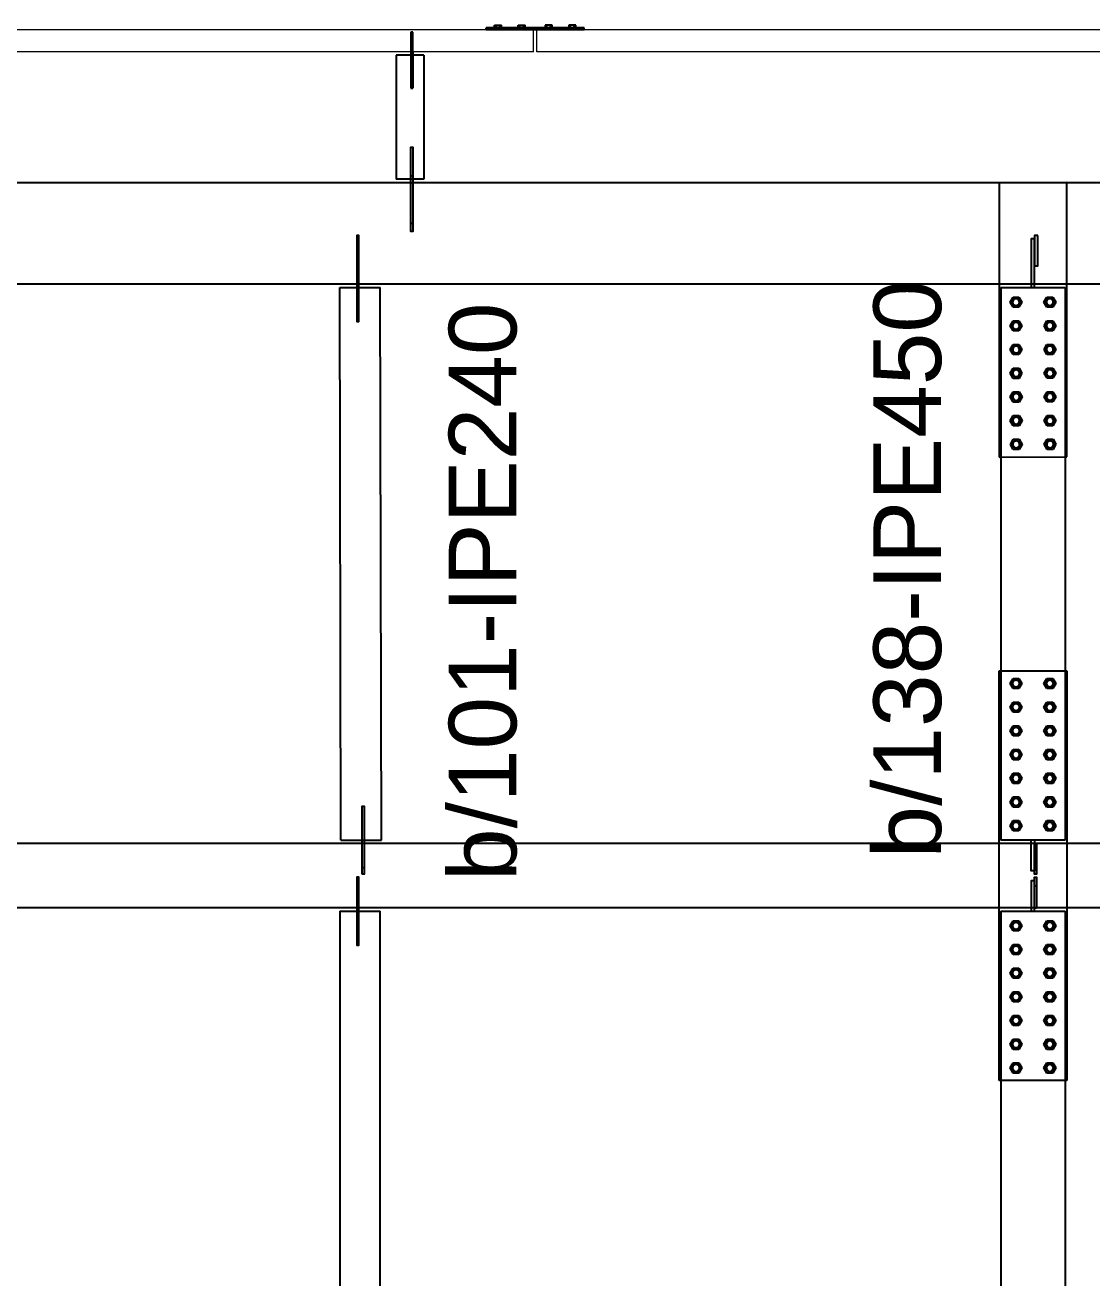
# Model space of a CAD drawing. Extents: x 7536 to 102814, y -9868 to 35131.
# Drawn here: x 82326 to 85477, y 26768 to 30468 of the extents above; entities that cross this region are included whole.
import ezdxf
from ezdxf.enums import TextEntityAlignment as Align

# ---------------------------------------------------------------- set-up
doc = ezdxf.new("R2010")
doc.units = 0
doc.header["$LTSCALE"] = 0.4
doc.layers.get('0').update_dxf_attribs({"color": 255})
doc.layers.add('0-1', color=7, linetype='Continuous', lineweight=5)
doc.layers.add('E_TEXTO', color=3, linetype='Continuous', lineweight=9)
doc.layers.add('P-PLATINA', color=6, linetype='Continuous')
doc.layers.add('VIGAS', color=8, linetype='Continuous')
doc.styles.add('VERDANA', font='arial.ttf')

msp = doc.modelspace()

# ---------------------------------------------------------------- linework, layer by layer
at = {"color": 1, "linetype": 'Continuous'}
for centre, radius, start, end in [((85252.6, 29649.7), 11.5, 108.1023, 288.1023), ((85252.6, 29649.7), 10, 0.1023, 180.1023), ((85252.6, 29649.7), 10, 180.1023, 0.1023), ((85252.6, 29649.7), 11.5, 288.1023, 108.1023), ((85352.6, 29649.9), 11.5, 108.1023, 288.1023), ((85352.6, 29649.9), 10, 0.1023, 180.1023), ((85352.6, 29649.9), 10, 180.1023, 0.1023), ((85352.6, 29649.9), 11.5, 288.1023, 108.1023), ((85252.7, 29579.7), 11.5, 108.1023, 288.1023), ((85252.7, 29579.7), 10, 0.1023, 180.1023), ((85252.7, 29579.7), 10, 180.1023, 0.1023), ((85252.7, 29579.7), 11.5, 288.1023, 108.1023), ((85352.7, 29579.9), 11.5, 108.1023, 288.1023), ((85352.7, 29579.9), 10, 0.1023, 180.1023), ((85352.7, 29579.9), 10, 180.1023, 0.1023), ((85352.7, 29579.9), 11.5, 288.1023, 108.1023), ((85252.8, 29509.7), 11.5, 108.1023, 288.1023), ((85252.8, 29509.7), 10, 0.1023, 180.1023), ((85252.8, 29509.7), 10, 180.1023, 0.1023), ((85252.8, 29509.7), 11.5, 288.1023, 108.1023), ((85352.8, 29509.9), 11.5, 108.1023, 288.1023), ((85352.8, 29509.9), 10, 0.1023, 180.1023), ((85352.8, 29509.9), 10, 180.1023, 0.1023), ((85352.8, 29509.9), 11.5, 288.1023, 108.1023), ((85253, 29439.7), 11.5, 108.1023, 288.1023), ((85253, 29439.7), 10, 0.1023, 180.1023), ((85253, 29439.7), 10, 180.1023, 0.1023), ((85253, 29439.7), 11.5, 288.1023, 108.1023), ((85353, 29439.9), 11.5, 108.1023, 288.1023), ((85353, 29439.9), 10, 0.1023, 180.1023), ((85353, 29439.9), 10, 180.1023, 0.1023), ((85353, 29439.9), 11.5, 288.1023, 108.1023), ((85253.1, 29369.7), 11.5, 288.1023, 108.1023), ((85353.1, 29369.9), 11.5, 288.1023, 108.1023), ((85253.1, 29369.7), 11.5, 108.1023, 288.1023), ((85253.1, 29369.7), 10, 0.1023, 180.1023), ((85253.1, 29369.7), 10, 180.1023, 0.1023), ((85353.1, 29369.9), 11.5, 108.1023, 288.1023), ((85353.1, 29369.9), 10, 0.1023, 180.1023), ((85353.1, 29369.9), 10, 180.1023, 0.1023), ((85253.2, 29299.7), 11.5, 108.1023, 288.1023), ((85253.2, 29299.7), 10, 0.1023, 180.1023), ((85253.2, 29299.7), 11.5, 288.1023, 108.1023), ((85353.2, 29299.9), 11.5, 108.1023, 288.1023), ((85353.2, 29299.9), 10, 0.1023, 180.1023), ((85353.2, 29299.9), 11.5, 288.1023, 108.1023), ((85253.2, 29299.7), 10, 180.1023, 0.1023), ((85353.2, 29299.9), 10, 180.1023, 0.1023), ((85253.3, 29229.7), 11.5, 108.1023, 288.1023), ((85253.3, 29229.7), 10, 0.1023, 180.1023), ((85253.3, 29229.7), 11.5, 288.1023, 108.1023), ((85353.3, 29229.9), 11.5, 108.1023, 288.1023), ((85353.3, 29229.9), 10, 0.1023, 180.1023), ((85353.3, 29229.9), 11.5, 288.1023, 108.1023), ((85253.3, 29229.7), 10, 180.1023, 0.1023), ((85353.3, 29229.9), 10, 180.1023, 0.1023), ((85252.6, 28523.4), 11.5, 108, 288), ((85252.6, 28523.4), 10, 0, 180), ((85252.6, 28523.4), 11.5, 288, 108), ((85352.6, 28523.4), 11.5, 108, 288), ((85352.6, 28523.4), 10, 0, 180), ((85352.6, 28523.4), 11.5, 288, 108), ((85252.6, 28523.4), 10, 180, 0), ((85352.6, 28523.4), 10, 180, 0), ((85252.6, 28453.4), 11.5, 108, 288), ((85252.6, 28453.4), 10, 0, 180), ((85252.6, 28453.4), 11.5, 288, 108), ((85352.6, 28453.4), 11.5, 108, 288), ((85352.6, 28453.4), 10, 0, 180), ((85352.6, 28453.4), 11.5, 288, 108), ((85252.6, 28453.4), 10, 180, 0), ((85352.6, 28453.4), 10, 180, 0), ((85252.6, 28383.4), 11.5, 108, 288), ((85252.6, 28383.4), 10, 0, 180), ((85252.6, 28383.4), 10, 180, 0), ((85252.6, 28383.4), 11.5, 288, 108), ((85352.6, 28383.4), 11.5, 108, 288), ((85352.6, 28383.4), 10, 0, 180), ((85352.6, 28383.4), 10, 180, 0), ((85352.6, 28383.4), 11.5, 288, 108), ((85252.6, 28313.4), 11.5, 108, 288), ((85252.6, 28313.4), 10, 0, 180), ((85252.6, 28313.4), 10, 180, 0), ((85252.6, 28313.4), 11.5, 288, 108), ((85352.6, 28313.4), 11.5, 108, 288), ((85352.6, 28313.4), 10, 0, 180), ((85352.6, 28313.4), 10, 180, 0), ((85352.6, 28313.4), 11.5, 288, 108), ((85252.6, 28243.4), 11.5, 108, 288), ((85252.6, 28243.4), 10, 0, 180), ((85252.6, 28243.4), 10, 180, 0), ((85252.6, 28243.4), 11.5, 288, 108), ((85352.6, 28243.4), 11.5, 108, 288), ((85352.6, 28243.4), 10, 0, 180), ((85352.6, 28243.4), 10, 180, 0), ((85352.6, 28243.4), 11.5, 288, 108), ((85252.6, 28173.4), 11.5, 108, 288), ((85252.6, 28173.4), 10, 0, 180), ((85252.6, 28173.4), 10, 180, 0), ((85252.6, 28173.4), 11.5, 288, 108), ((85352.6, 28173.4), 11.5, 108, 288), ((85352.6, 28173.4), 10, 0, 180), ((85352.6, 28173.4), 10, 180, 0), ((85352.6, 28173.4), 11.5, 288, 108), ((85252.6, 28103.4), 11.5, 108, 288), ((85252.6, 28103.4), 10, 0, 180), ((85252.6, 28103.4), 10, 180, 0), ((85252.6, 28103.4), 11.5, 288, 108), ((85352.6, 28103.4), 11.5, 108, 288), ((85352.6, 28103.4), 10, 0, 180), ((85352.6, 28103.4), 10, 180, 0), ((85352.6, 28103.4), 11.5, 288, 108), ((85252.6, 27807.9), 11.5, 108, 288), ((85252.6, 27807.9), 10, 0, 180), ((85252.6, 27807.9), 10, 180, 0), ((85252.6, 27807.9), 11.5, 288, 108), ((85352.6, 27807.9), 11.5, 108, 288), ((85352.6, 27807.9), 10, 0, 180), ((85352.6, 27807.9), 10, 180, 0), ((85352.6, 27807.9), 11.5, 288, 108), ((85252.6, 27737.9), 11.5, 108, 288), ((85252.6, 27737.9), 10, 0, 180), ((85252.6, 27737.9), 10, 180, 0), ((85252.6, 27737.9), 11.5, 288, 108), ((85352.6, 27737.9), 11.5, 108, 288), ((85352.6, 27737.9), 10, 0, 180), ((85352.6, 27737.9), 10, 180, 0), ((85352.6, 27737.9), 11.5, 288, 108), ((85252.6, 27667.9), 11.5, 108, 288), ((85252.6, 27667.9), 11.5, 288, 108), ((85352.6, 27667.9), 11.5, 108, 288), ((85352.6, 27667.9), 11.5, 288, 108), ((85252.6, 27667.9), 10, 0, 180), ((85252.6, 27667.9), 10, 180, 0), ((85352.6, 27667.9), 10, 0, 180), ((85352.6, 27667.9), 10, 180, 0), ((85252.6, 27597.9), 11.5, 108, 288), ((85252.6, 27597.9), 10, 0, 180), ((85252.6, 27597.9), 11.5, 288, 108), ((85352.6, 27597.9), 11.5, 108, 288), ((85352.6, 27597.9), 10, 0, 180), ((85352.6, 27597.9), 11.5, 288, 108), ((85252.6, 27597.9), 10, 180, 0), ((85352.6, 27597.9), 10, 180, 0), ((85252.6, 27527.9), 11.5, 108, 288), ((85252.6, 27527.9), 10, 0, 180), ((85252.6, 27527.9), 11.5, 288, 108), ((85352.6, 27527.9), 11.5, 108, 288), ((85352.6, 27527.9), 10, 0, 180), ((85352.6, 27527.9), 11.5, 288, 108), ((85252.6, 27527.9), 10, 180, 0), ((85352.6, 27527.9), 10, 180, 0), ((85252.6, 27457.9), 11.5, 108, 288), ((85252.6, 27457.9), 10, 0, 180), ((85252.6, 27457.9), 10, 180, 0), ((85252.6, 27457.9), 11.5, 288, 108), ((85352.6, 27457.9), 11.5, 108, 288), ((85352.6, 27457.9), 10, 0, 180), ((85352.6, 27457.9), 10, 180, 0), ((85352.6, 27457.9), 11.5, 288, 108), ((85252.6, 27387.9), 11.5, 108, 288), ((85252.6, 27387.9), 10, 0, 180), ((85252.6, 27387.9), 10, 180, 0), ((85252.6, 27387.9), 11.5, 288, 108), ((85352.6, 27387.9), 11.5, 108, 288), ((85352.6, 27387.9), 10, 0, 180), ((85352.6, 27387.9), 10, 180, 0), ((85352.6, 27387.9), 11.5, 288, 108)]:
    msp.add_arc(centre, radius, start, end, dxfattribs=at)
at = {"layer": '0-1', "color": 8}
for p, q in [((83827.4, 30454.2), (81482.4, 30454.2)), ((83827.4, 30389.2), (83827.4, 30454.2)), ((95827.4, 30454.2), (83837.4, 30454.2)), ((83837.4, 30389.2), (83837.4, 30454.2)), ((83827.4, 30389.2), (81482.4, 30389.2)), ((95827.4, 30389.2), (83837.4, 30389.2))]:
    msp.add_line(p, q, dxfattribs=at)
at = {"layer": 'P-PLATINA'}
for p, q in [((83464.9, 30022.6), (83470.9, 30022.6)), ((83464.9, 29883.3), (83470.9, 29883.3)), ((83305.8, 29821.8), (83311.8, 29821.8)), ((83321.1, 27980.4), (83327.1, 27980.4)), ((85307.3, 27985.4), (85313.3, 27985.4)), ((83305.8, 27931), (83311.8, 27931)), ((85307.3, 27926), (85313.3, 27926))]:
    msp.add_line(p, q, dxfattribs=at)
for points in [[(83464.9, 30002.6), (83464.9, 30012.6), (83464.9, 30107.6), (83470.9, 30107.6), (83470.9, 30012.6), (83470.9, 30002.6)], [(83470.9, 30002.6), (83470.9, 29858.3), (83464.9, 29858.3), (83464.9, 30002.6)], [(85307.3, 29692.6), (85307.3, 29836.9), (85297.9, 29836.9), (85297.9, 29692.6)], [(85307.3, 28060.7), (85307.3, 27970.4), (85297.9, 27970.4), (85297.9, 28060.7)], [(85313.3, 28050.4), (85313.3, 27960.4), (85307.3, 27960.4), (85307.3, 28050.4)], [(85307.3, 27850.7), (85307.3, 27941), (85297.9, 27941), (85297.9, 27850.7)], [(85307.3, 27861), (85307.3, 27951), (85313.3, 27951), (85313.3, 27861)]]:
    msp.add_lwpolyline(points, dxfattribs=at)
for points in [[(83311.8, 29692.6), (83311.8, 29702.6), (83311.8, 29846.8), (83305.8, 29846.8), (83305.8, 29702.6), (83305.8, 29692.6), (83305.8, 29592.6), (83311.8, 29592.6)], [(85317.3, 29846.9), (85307.3, 29846.9), (85307.3, 29756.9), (85317.3, 29756.9)], [(83321.1, 27960.4), (83321.1, 28050.7), (83321.1, 28060.7), (83321.1, 28160.7), (83327.1, 28160.7), (83327.1, 28060.7), (83327.1, 28050.7), (83327.1, 27960.4)], [(83311.8, 27850.7), (83311.8, 27860.7), (83311.8, 27951), (83305.8, 27951), (83305.8, 27860.7), (83305.8, 27850.7), (83305.8, 27750.7), (83311.8, 27750.7)]]:
    msp.add_lwpolyline(points, close=True, dxfattribs=at)
at = {"layer": 'VIGAS'}
for p, q in [((83977.4, 30460.2), (83687.4, 30460.2)), ((83687.4, 30454.2), (83687.4, 30460.2)), ((83827.4, 30454.2), (83687.4, 30454.2)), ((83712, 30460.2), (83712, 30468.1)), ((83712, 30468.1), (83732.8, 30468.1)), ((83717.2, 30460.2), (83717.2, 30468.1)), ((83727.6, 30460.2), (83727.6, 30468.1)), ((83732.8, 30460.2), (83732.8, 30468.1)), ((83782, 30460.2), (83782, 30468.1)), ((83782, 30468.1), (83802.8, 30468.1)), ((83787.2, 30460.2), (83787.2, 30468.1)), ((83797.6, 30460.2), (83797.6, 30468.1)), ((83802.8, 30460.2), (83802.8, 30468.1)), ((83837.4, 30454.2), (83827.4, 30454.2)), ((83977.4, 30454.2), (83837.4, 30454.2)), ((83882.8, 30468.1), (83862, 30468.1)), ((83862, 30468.1), (83862, 30460.2)), ((83867.2, 30460.2), (83867.2, 30468.1)), ((83877.6, 30460.2), (83877.6, 30468.1)), ((83882.8, 30460.2), (83882.8, 30468.1)), ((83952.8, 30468.1), (83932, 30468.1)), ((83932, 30468.1), (83932, 30460.2)), ((83937.2, 30460.2), (83937.2, 30468.1)), ((83947.6, 30460.2), (83947.6, 30468.1)), ((83952.8, 30460.2), (83952.8, 30468.1)), ((83977.4, 30454.2), (83977.4, 30460.2)), ((83470.9, 30446.7), (83464.9, 30446.7)), ((83464.9, 30446.7), (83464.9, 30389.2)), ((83464.9, 30436.7), (83470.9, 30436.7)), ((83470.9, 30389.2), (83470.9, 30446.7)), ((83464.9, 30389.2), (83464.9, 30379.2)), ((83464.9, 30389.2), (83470.9, 30389.2)), ((83470.9, 30389.2), (83470.9, 30379.2)), ((83503.4, 30379.2), (83421.4, 30379.2)), ((83421.4, 30379.2), (83421.4, 30012.6)), ((83464.9, 30379.2), (83464.9, 30281.7)), ((83464.9, 30376.7), (83470.9, 30376.7)), ((83470.9, 30379.2), (83470.9, 30281.7)), ((83503.4, 30379.2), (83503.4, 30012.6)), ((83464.9, 30296.7), (83470.9, 30296.7)), ((83464.9, 30281.7), (83470.9, 30281.7)), ((83503.4, 30012.6), (83421.4, 30012.6)), ((85337.1, 30002.6), (81637.3, 30002.5)), ((83464.9, 30002.6), (83470.9, 30002.6)), ((85402.6, 30002.7), (85202.6, 30002.4)), ((85202.6, 30002.4), (85202.6, 29192.2)), ((85402.6, 30002.6), (85337.1, 30002.6)), ((89362.4, 30002.7), (85402.6, 30002.6)), ((85402.6, 29192.6), (85402.6, 30002.7)), ((85202.6, 29702.6), (81637.3, 29702.5)), ((83258, 28060.7), (83254.9, 29692.6)), ((83254.9, 29692.6), (83374.9, 29692.6)), ((83378, 28060.7), (83374.9, 29692.6)), ((85402.6, 29702.6), (85202.6, 29702.6)), ((85207.6, 29692.6), (85397.6, 29692.6)), ((85207.6, 29692.6), (85207.6, 29192.2)), ((85397.6, 29692.6), (85397.6, 29192.5)), ((89324.8, 29702.7), (85402.6, 29702.6)), ((85235.3, 29649.7), (85243.9, 29664.7)), ((85244, 29634.7), (85235.3, 29649.7)), ((85243.9, 29664.7), (85261.2, 29664.7)), ((85261.2, 29664.7), (85269.9, 29649.8)), ((85269.9, 29649.8), (85261.3, 29634.7)), ((85335.3, 29649.9), (85343.9, 29664.9)), ((85344, 29634.9), (85335.3, 29649.9)), ((85343.9, 29664.9), (85361.2, 29664.9)), ((85361.2, 29664.9), (85369.9, 29649.9)), ((85369.9, 29649.9), (85361.3, 29634.9)), ((85261.3, 29634.7), (85244, 29634.7)), ((85361.3, 29634.9), (85344, 29634.9)), ((85235.4, 29579.7), (85244, 29594.7)), ((85244.1, 29564.7), (85235.4, 29579.7)), ((85244, 29594.7), (85261.3, 29594.7)), ((85261.3, 29594.7), (85270, 29579.8)), ((85270, 29579.8), (85261.4, 29564.7)), ((85335.4, 29579.9), (85344, 29594.9)), ((85344.1, 29564.9), (85335.4, 29579.9)), ((85344, 29594.9), (85361.3, 29594.9)), ((85361.3, 29594.9), (85370, 29579.9)), ((85370, 29579.9), (85361.4, 29564.9)), ((85261.4, 29564.7), (85244.1, 29564.7)), ((85361.4, 29564.9), (85344.1, 29564.9)), ((85235.5, 29509.7), (85244.2, 29524.7)), ((85244.2, 29494.7), (85235.5, 29509.7)), ((85244.2, 29524.7), (85261.5, 29524.7)), ((85261.5, 29494.7), (85244.2, 29494.7)), ((85261.5, 29524.7), (85270.2, 29509.8)), ((85270.2, 29509.8), (85261.5, 29494.7)), ((85335.5, 29509.9), (85344.2, 29524.9)), ((85344.2, 29494.9), (85335.5, 29509.9)), ((85344.2, 29524.9), (85361.5, 29524.9)), ((85361.5, 29494.9), (85344.2, 29494.9)), ((85361.5, 29524.9), (85370.2, 29509.9)), ((85370.2, 29509.9), (85361.5, 29494.9)), ((85235.6, 29439.7), (85244.3, 29454.7)), ((85244.3, 29424.7), (85235.6, 29439.7)), ((85244.3, 29454.7), (85261.6, 29454.7)), ((85261.7, 29424.7), (85244.3, 29424.7)), ((85261.6, 29454.7), (85270.3, 29439.8)), ((85270.3, 29439.8), (85261.7, 29424.7)), ((85335.6, 29439.9), (85344.3, 29454.9)), ((85344.3, 29424.9), (85335.6, 29439.9)), ((85344.3, 29454.9), (85361.6, 29454.9)), ((85361.7, 29424.9), (85344.3, 29424.9)), ((85361.6, 29454.9), (85370.3, 29439.9)), ((85370.3, 29439.9), (85361.7, 29424.9)), ((85235.8, 29369.7), (85244.4, 29384.7)), ((85244.4, 29384.7), (85261.7, 29384.7)), ((85261.7, 29384.7), (85270.4, 29369.8)), ((85335.8, 29369.9), (85344.4, 29384.9)), ((85344.4, 29384.9), (85361.7, 29384.9)), ((85361.7, 29384.9), (85370.4, 29369.9)), ((85244.5, 29354.7), (85235.8, 29369.7)), ((85261.8, 29354.7), (85244.5, 29354.7)), ((85270.4, 29369.8), (85261.8, 29354.7)), ((85344.5, 29354.9), (85335.8, 29369.9)), ((85361.8, 29354.9), (85344.5, 29354.9)), ((85370.4, 29369.9), (85361.8, 29354.9)), ((85235.9, 29299.7), (85244.5, 29314.7)), ((85244.5, 29314.7), (85261.8, 29314.7)), ((85261.8, 29314.7), (85270.5, 29299.8)), ((85335.9, 29299.9), (85344.5, 29314.9)), ((85344.5, 29314.9), (85361.8, 29314.9)), ((85361.8, 29314.9), (85370.5, 29299.9)), ((85244.6, 29284.7), (85235.9, 29299.7)), ((85261.9, 29284.7), (85244.6, 29284.7)), ((85270.5, 29299.8), (85261.9, 29284.7)), ((85344.6, 29284.9), (85335.9, 29299.9)), ((85361.9, 29284.9), (85344.6, 29284.9)), ((85370.5, 29299.9), (85361.9, 29284.9)), ((85236, 29229.7), (85244.7, 29244.7)), ((85244.7, 29244.7), (85262, 29244.7)), ((85262, 29244.7), (85270.7, 29229.8)), ((85336, 29229.9), (85344.7, 29244.9)), ((85344.7, 29244.9), (85362, 29244.9)), ((85362, 29244.9), (85370.7, 29229.9)), ((85244.7, 29214.7), (85236, 29229.7)), ((85262, 29214.7), (85244.7, 29214.7)), ((85270.7, 29229.8), (85262, 29214.7)), ((85344.7, 29214.9), (85336, 29229.9)), ((85362, 29214.9), (85344.7, 29214.9)), ((85370.7, 29229.9), (85362, 29214.9)), ((85202.6, 29192.2), (85402.6, 29192.6)), ((85207.6, 29192.2), (85207.6, 28561)), ((85397.6, 29192.5), (85397.6, 28560.7)), ((85202.6, 28561), (85402.6, 28560.7)), ((85202.6, 27351), (85202.6, 28561)), ((85207.6, 28561), (85207.6, 28060.7)), ((85235.3, 28523.4), (85243.9, 28538.4)), ((85243.9, 28538.4), (85261.2, 28538.4)), ((85261.2, 28538.4), (85269.9, 28523.4)), ((85335.3, 28523.4), (85343.9, 28538.4)), ((85343.9, 28538.4), (85361.2, 28538.4)), ((85361.2, 28538.4), (85369.9, 28523.4)), ((85397.6, 28560.7), (85397.6, 28060.7)), ((85402.6, 28560.7), (85402.6, 27350.7)), ((85243.9, 28508.4), (85235.3, 28523.4)), ((85261.2, 28508.4), (85243.9, 28508.4)), ((85269.9, 28523.4), (85261.2, 28508.4)), ((85343.9, 28508.4), (85335.3, 28523.4)), ((85361.2, 28508.4), (85343.9, 28508.4)), ((85369.9, 28523.4), (85361.2, 28508.4)), ((85235.3, 28453.4), (85243.9, 28468.4)), ((85243.9, 28468.4), (85261.2, 28468.4)), ((85261.2, 28468.4), (85269.9, 28453.4)), ((85335.3, 28453.4), (85343.9, 28468.4)), ((85343.9, 28468.4), (85361.2, 28468.4)), ((85361.2, 28468.4), (85369.9, 28453.4)), ((85243.9, 28438.4), (85235.3, 28453.4)), ((85261.2, 28438.4), (85243.9, 28438.4)), ((85269.9, 28453.4), (85261.2, 28438.4)), ((85343.9, 28438.4), (85335.3, 28453.4)), ((85361.2, 28438.4), (85343.9, 28438.4)), ((85369.9, 28453.4), (85361.2, 28438.4)), ((85235.3, 28383.4), (85243.9, 28398.4)), ((85243.9, 28368.4), (85235.3, 28383.4)), ((85243.9, 28398.4), (85261.2, 28398.4)), ((85261.2, 28398.4), (85269.9, 28383.4)), ((85269.9, 28383.4), (85261.2, 28368.4)), ((85335.3, 28383.4), (85343.9, 28398.4)), ((85343.9, 28368.4), (85335.3, 28383.4)), ((85343.9, 28398.4), (85361.2, 28398.4)), ((85361.2, 28398.4), (85369.9, 28383.4)), ((85369.9, 28383.4), (85361.2, 28368.4)), ((85261.2, 28368.4), (85243.9, 28368.4)), ((85361.2, 28368.4), (85343.9, 28368.4)), ((85235.3, 28313.4), (85243.9, 28328.4)), ((85243.9, 28298.4), (85235.3, 28313.4)), ((85243.9, 28328.4), (85261.2, 28328.4)), ((85261.2, 28328.4), (85269.9, 28313.4)), ((85269.9, 28313.4), (85261.2, 28298.4)), ((85335.3, 28313.4), (85343.9, 28328.4)), ((85343.9, 28298.4), (85335.3, 28313.4)), ((85343.9, 28328.4), (85361.2, 28328.4)), ((85361.2, 28328.4), (85369.9, 28313.4)), ((85369.9, 28313.4), (85361.2, 28298.4)), ((85261.2, 28298.4), (85243.9, 28298.4)), ((85361.2, 28298.4), (85343.9, 28298.4)), ((85235.3, 28243.4), (85243.9, 28258.4)), ((85243.9, 28228.4), (85235.3, 28243.4)), ((85243.9, 28258.4), (85261.2, 28258.4)), ((85261.2, 28258.4), (85269.9, 28243.4)), ((85269.9, 28243.4), (85261.2, 28228.4)), ((85335.3, 28243.4), (85343.9, 28258.4)), ((85343.9, 28228.4), (85335.3, 28243.4)), ((85343.9, 28258.4), (85361.2, 28258.4)), ((85361.2, 28258.4), (85369.9, 28243.4)), ((85369.9, 28243.4), (85361.2, 28228.4)), ((85261.2, 28228.4), (85243.9, 28228.4)), ((85361.2, 28228.4), (85343.9, 28228.4)), ((85235.3, 28173.4), (85243.9, 28188.4)), ((85243.9, 28158.4), (85235.3, 28173.4)), ((85243.9, 28188.4), (85261.2, 28188.4)), ((85261.2, 28188.4), (85269.9, 28173.4)), ((85269.9, 28173.4), (85261.2, 28158.4)), ((85335.3, 28173.4), (85343.9, 28188.4)), ((85343.9, 28158.4), (85335.3, 28173.4)), ((85343.9, 28188.4), (85361.2, 28188.4)), ((85361.2, 28188.4), (85369.9, 28173.4)), ((85369.9, 28173.4), (85361.2, 28158.4)), ((85261.2, 28158.4), (85243.9, 28158.4)), ((85361.2, 28158.4), (85343.9, 28158.4)), ((85235.3, 28103.4), (85243.9, 28118.4)), ((85243.9, 28088.4), (85235.3, 28103.4)), ((85243.9, 28118.4), (85261.2, 28118.4)), ((85261.2, 28088.4), (85243.9, 28088.4)), ((85261.2, 28118.4), (85269.9, 28103.4)), ((85269.9, 28103.4), (85261.2, 28088.4)), ((85335.3, 28103.4), (85343.9, 28118.4)), ((85343.9, 28088.4), (85335.3, 28103.4)), ((85343.9, 28118.4), (85361.2, 28118.4)), ((85361.2, 28088.4), (85343.9, 28088.4)), ((85361.2, 28118.4), (85369.9, 28103.4)), ((85369.9, 28103.4), (85361.2, 28088.4)), ((85202.6, 28050.7), (82004.9, 28050.7)), ((83258, 28060.7), (83378, 28060.7)), ((85402.6, 28050.7), (85202.6, 28050.7)), ((85397.6, 28060.7), (85207.6, 28060.7)), ((85313.3, 28050.4), (85307.3, 28050.4)), ((88241.6, 28050.7), (85402.6, 28050.7)), ((85202.6, 27860.7), (82004.9, 27860.7)), ((83254.9, 27850.7), (83254.9, 23495.8)), ((83254.9, 27850.7), (83374.9, 27850.7)), ((83374.9, 23495.8), (83374.9, 27850.7)), ((85402.6, 27860.7), (85202.6, 27860.7)), ((85207.6, 27850.7), (85207.6, 27351)), ((85207.6, 27850.7), (85397.6, 27850.7)), ((85307.3, 27861), (85313.3, 27861)), ((85397.6, 27850.7), (85397.6, 27350.7)), ((88241.6, 27860.7), (85402.6, 27860.7)), ((85235.3, 27807.9), (85243.9, 27822.9)), ((85243.9, 27792.9), (85235.3, 27807.9)), ((85243.9, 27822.9), (85261.2, 27822.9)), ((85261.2, 27792.9), (85243.9, 27792.9)), ((85261.2, 27822.9), (85269.9, 27807.9)), ((85269.9, 27807.9), (85261.2, 27792.9)), ((85335.3, 27807.9), (85343.9, 27822.9)), ((85343.9, 27792.9), (85335.3, 27807.9)), ((85343.9, 27822.9), (85361.2, 27822.9)), ((85361.2, 27792.9), (85343.9, 27792.9)), ((85361.2, 27822.9), (85369.9, 27807.9)), ((85369.9, 27807.9), (85361.2, 27792.9)), ((85235.3, 27737.9), (85243.9, 27752.9)), ((85243.9, 27752.9), (85261.2, 27752.9)), ((85261.2, 27752.9), (85269.9, 27737.9)), ((85335.3, 27737.9), (85343.9, 27752.9)), ((85343.9, 27752.9), (85361.2, 27752.9)), ((85361.2, 27752.9), (85369.9, 27737.9)), ((85243.9, 27722.9), (85235.3, 27737.9)), ((85261.2, 27722.9), (85243.9, 27722.9)), ((85269.9, 27737.9), (85261.2, 27722.9)), ((85343.9, 27722.9), (85335.3, 27737.9)), ((85361.2, 27722.9), (85343.9, 27722.9)), ((85369.9, 27737.9), (85361.2, 27722.9)), ((85235.3, 27667.9), (85243.9, 27682.9)), ((85243.9, 27682.9), (85261.2, 27682.9)), ((85261.2, 27682.9), (85269.9, 27667.9)), ((85335.3, 27667.9), (85343.9, 27682.9)), ((85343.9, 27682.9), (85361.2, 27682.9)), ((85361.2, 27682.9), (85369.9, 27667.9)), ((85243.9, 27652.9), (85235.3, 27667.9)), ((85261.2, 27652.9), (85243.9, 27652.9)), ((85269.9, 27667.9), (85261.2, 27652.9)), ((85343.9, 27652.9), (85335.3, 27667.9)), ((85361.2, 27652.9), (85343.9, 27652.9)), ((85369.9, 27667.9), (85361.2, 27652.9)), ((85235.3, 27597.9), (85243.9, 27612.9)), ((85243.9, 27612.9), (85261.2, 27612.9)), ((85261.2, 27612.9), (85269.9, 27597.9)), ((85335.3, 27597.9), (85343.9, 27612.9)), ((85343.9, 27612.9), (85361.2, 27612.9)), ((85361.2, 27612.9), (85369.9, 27597.9)), ((85243.9, 27582.9), (85235.3, 27597.9)), ((85261.2, 27582.9), (85243.9, 27582.9)), ((85269.9, 27597.9), (85261.2, 27582.9)), ((85343.9, 27582.9), (85335.3, 27597.9)), ((85361.2, 27582.9), (85343.9, 27582.9)), ((85369.9, 27597.9), (85361.2, 27582.9)), ((85235.3, 27527.9), (85243.9, 27542.9)), ((85243.9, 27542.9), (85261.2, 27542.9)), ((85261.2, 27542.9), (85269.9, 27527.9)), ((85335.3, 27527.9), (85343.9, 27542.9)), ((85343.9, 27542.9), (85361.2, 27542.9)), ((85361.2, 27542.9), (85369.9, 27527.9)), ((85243.9, 27512.9), (85235.3, 27527.9)), ((85261.2, 27512.9), (85243.9, 27512.9)), ((85269.9, 27527.9), (85261.2, 27512.9)), ((85343.9, 27512.9), (85335.3, 27527.9)), ((85361.2, 27512.9), (85343.9, 27512.9)), ((85369.9, 27527.9), (85361.2, 27512.9)), ((85235.3, 27457.9), (85243.9, 27472.9)), ((85243.9, 27442.9), (85235.3, 27457.9)), ((85243.9, 27472.9), (85261.2, 27472.9)), ((85261.2, 27472.9), (85269.9, 27457.9)), ((85269.9, 27457.9), (85261.2, 27442.9)), ((85335.3, 27457.9), (85343.9, 27472.9)), ((85343.9, 27442.9), (85335.3, 27457.9)), ((85343.9, 27472.9), (85361.2, 27472.9)), ((85361.2, 27472.9), (85369.9, 27457.9)), ((85369.9, 27457.9), (85361.2, 27442.9)), ((85261.2, 27442.9), (85243.9, 27442.9)), ((85361.2, 27442.9), (85343.9, 27442.9)), ((85235.3, 27387.9), (85243.9, 27402.9)), ((85243.9, 27372.9), (85235.3, 27387.9)), ((85243.9, 27402.9), (85261.2, 27402.9)), ((85261.2, 27402.9), (85269.9, 27387.9)), ((85269.9, 27387.9), (85261.2, 27372.9)), ((85335.3, 27387.9), (85343.9, 27402.9)), ((85343.9, 27372.9), (85335.3, 27387.9)), ((85343.9, 27402.9), (85361.2, 27402.9)), ((85361.2, 27402.9), (85369.9, 27387.9)), ((85369.9, 27387.9), (85361.2, 27372.9)), ((85402.6, 27350.7), (85202.6, 27351)), ((85207.6, 27351), (85207.6, 23996.2)), ((85261.2, 27372.9), (85243.9, 27372.9)), ((85361.2, 27372.9), (85343.9, 27372.9)), ((85397.6, 27350.7), (85397.6, 23995.9))]:
    msp.add_line(p, q, dxfattribs=at)

# ---------------------------------------------------------------- texts
at = {"layer": 'E_TEXTO', "style": 'VERDANA'}
for s, p in [('b/138-IPE450', (85031.5, 28860.9)), ('b/101-IPE240', (83777.1, 28794.5))]:
    msp.add_text(s, height=200, rotation=90, dxfattribs=at).set_placement(p, align=Align.CENTER)

doc.saveas('drawing.dxf')
